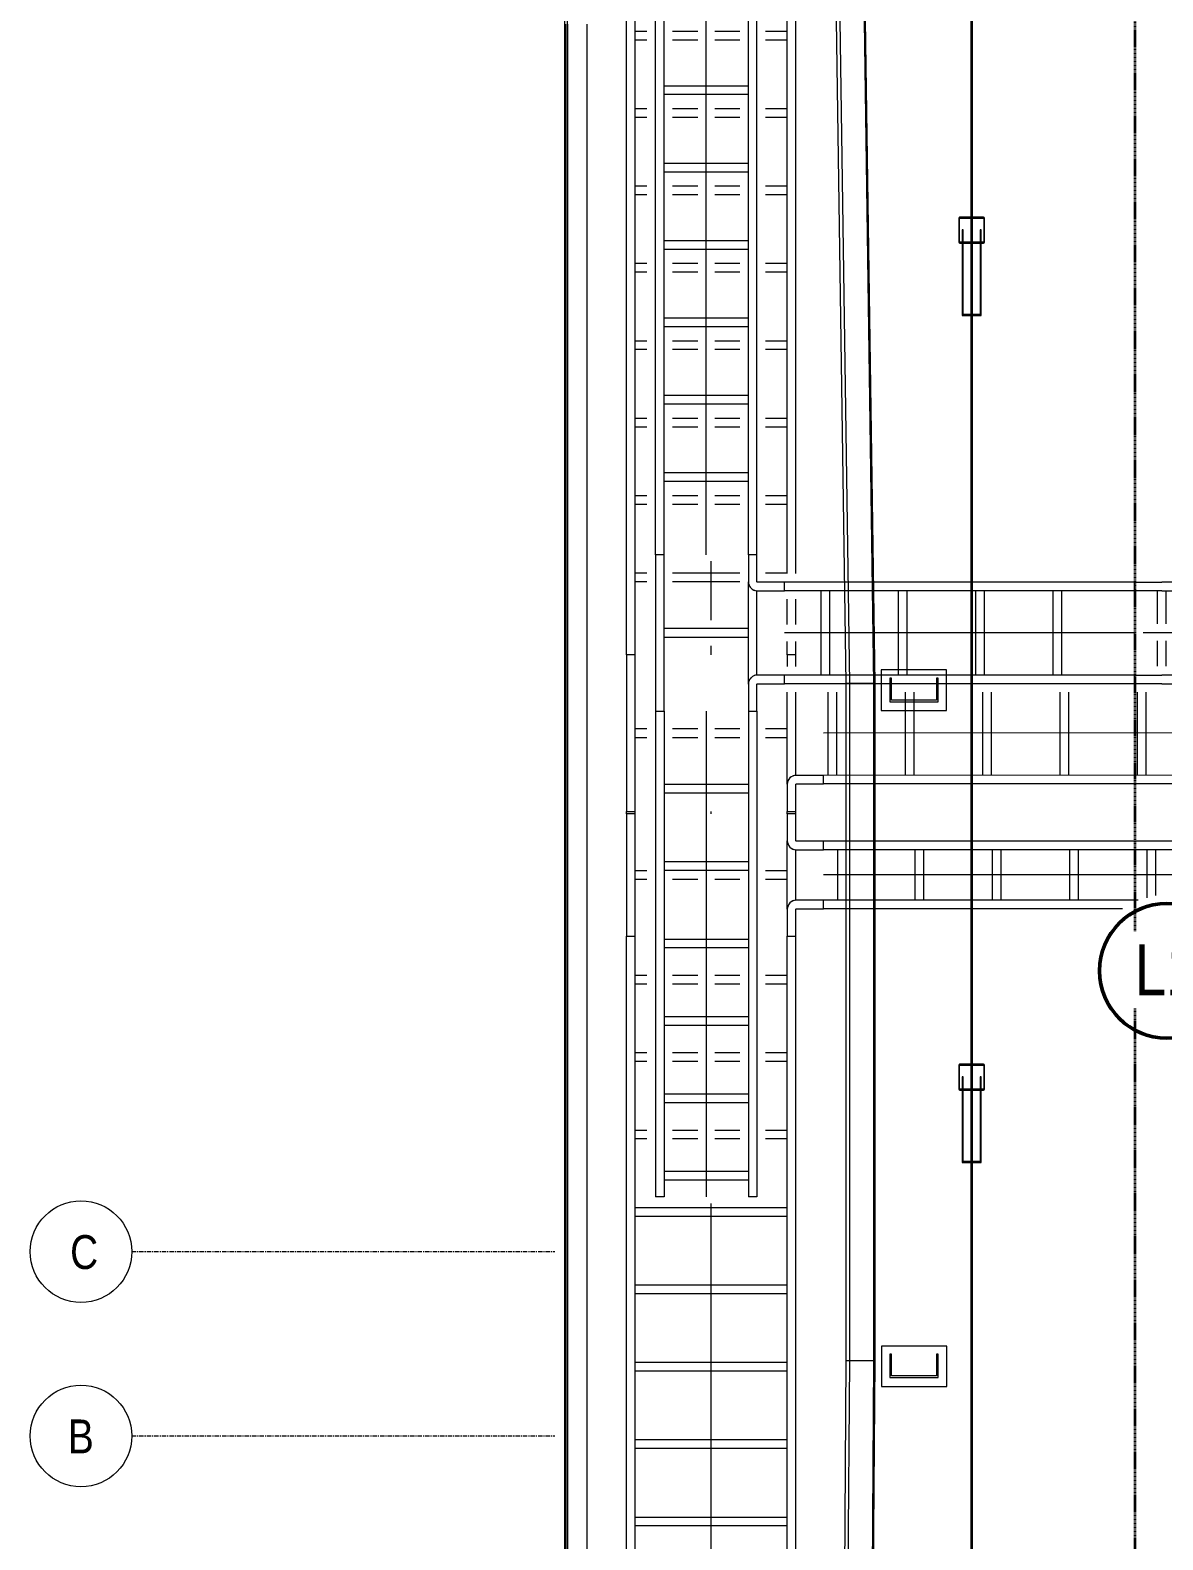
# Model space of a CAD drawing. Header units: centimetres. Extents: x -1906 to 5208, y -261 to 2955.
# Drawn here: x -1905.5 to -1570.9, y 1245.7 to 1691.5 of the extents above; entities that cross this region are included whole.
import ezdxf

# ---------------------------------------------------------------- set-up
doc = ezdxf.new("R2010")
doc.units = ezdxf.units.CM
for name, pattern in [('Basculante', [0.396875, 0.238125, -0.15875]), ('Grid Line', [2.2225, 1.27, -0.3175, 0.3175, -0.3175]), ('Hidden', [0.714375, 0.47625, -0.238125])]:
    doc.linetypes.add(name, pattern=pattern)
doc.layers.add('A-DETL', color=7, linetype='Continuous', lineweight=18, true_color=0x00a600)
for name, color, linetype, lineweight in [('A-DETL-HDLN', 7, 'Hidden', 18), ('A-GENM', 7, 'Continuous', 18), ('E-CABL-TRAY', 7, 'Continuous', 18), ('E-CABL-TRAY-CNTR', 7, 'Continuous', 18), ('E-LITE-EQPM', 7, 'Continuous', 18), ('E-LITE-EQPM-IDEN', 7, 'Continuous', 18), ('S-BEAM', 7, 'Continuous', 18), ('S-GRID', 7, 'Continuous', 9), ('S-GRID-IDEN', 7, 'Continuous', 9)]:
    doc.layers.add(name, color=color, linetype=linetype, lineweight=lineweight)
doc.styles.add('Arial', font='arial.ttf', dxfattribs={"width": 0.8, "height": 15})
doc.styles.add('Saira Condensed', font='SairaCondensed-Regular.ttf', dxfattribs={"height": 10})

# ---------------------------------------------------------------- blocks, each defined once
blk = doc.blocks.new('PQ_RVR_EST-01_ZZ_ZZ_MO_T_A_rvt-1-N01 - Planta trazado tuberias refrig exist_ - detalle 1')
at = {"layer": 'S-BEAM', "color": 254, "true_color": 0xcccccc}
for p, q in [((-1747.55, 1217.71), (-1747.55, 1719.32)), ((-1746.84, 1217.71), (-1746.84, 1719.32)), ((-1740.95, 1217.71), (-1740.95, 1693.27)), ((-1740.95, 1217.71), (-1740.95, 1693.27))]:
    blk.add_line(p, q, dxfattribs=at)
at = {"layer": 'S-BEAM', "color": 254, "lineweight": 25, "true_color": 0xcccccc}
for p, q in [((-1747.55, 1693.27), (-1747.55, 1217.71)), ((-1746.84, 1217.71), (-1746.84, 1693.27))]:
    blk.add_line(p, q, dxfattribs=at)
blk = doc.blocks.new('Cerca Interior - Cerca Interior-V17-N01 - Planta trazado tuberias refrig exist_ - detalle 1')
at = {"layer": 'A-GENM', "color": 254, "true_color": 0xd4d4d4}
for p, q in [((0, 2.8), (-25.3, 2.8)), ((-25.3, 2.8), (-25.3, -2.8)), ((-25, 2.5), (0, 2.5)), ((-25, -2.5), (-25, 2.5)), ((-3.75, 3.45), (-3.75, -3.45)), ((-3.6, -3.45), (-3.6, 3.45)), ((3.45, 3.75), (-3.45, 3.75)), ((-3.45, 3.6), (3.45, 3.6)), ((0, 2.5), (0, 2.8)), ((3.45, 0.25), (0, 0.25)), ((3.6, 3.45), (3.6, -3.45)), ((3.75, -3.45), (3.75, 3.45)), ((224.85, 0.25), (3.75, 0.25)), ((246.25, 0.25), (225.15, 0.25)), ((246.25, 3.45), (246.25, -3.45)), ((246.4, -3.45), (246.4, 3.45)), ((253.45, 3.75), (246.55, 3.75)), ((246.55, 3.6), (253.45, 3.6)), ((250, 0.25), (246.55, 0.25)), ((250, 0.22), (250, 0.25)), ((253.6, 3.45), (253.6, -3.45)), ((253.75, -3.45), (253.75, 3.45)), ((-25.3, -2.8), (0, -2.8)), ((0, -2.5), (-25, -2.5)), ((3.45, -3.6), (-3.45, -3.6)), ((-3.45, -3.75), (3.45, -3.75)), ((0, -0.25), (3.45, -0.25)), ((0, -2.8), (0, -2.5)), ((3.75, -0.25), (224.85, -0.25)), ((225.15, -0.25), (246.25, -0.25)), ((246.55, -0.25), (250, -0.25)), ((253.45, -3.6), (246.55, -3.6)), ((246.55, -3.75), (253.45, -3.75)), ((250, -0.25), (250, -0.17))]:
    blk.add_line(p, q, dxfattribs=at)
for centre, radius, start, end in [((-3.45, 3.45), 0.3, 90, 180), ((-3.45, 3.45), 0.3, 120, 180), ((-3.45, 3.45), 0.15, 90, 180), ((-3.45, 3.45), 0.15, 90, 180), ((0, 0), 0.25, 360, 180), ((0, 0), 0.25, 180, 360), ((0, 0), 0.25, 105, 120), ((3.45, 3.45), 0.3, 0, 90), ((3.45, 3.45), 0.3, 360, 90), ((3.45, 3.45), 0.15, 360, 90), ((3.45, 3.45), 0.15, 0, 90), ((10, 0), 0.25, 0, 180), ((10, 0), 0.25, 180, 360), ((20, 0), 0.25, 0, 180), ((20, 0), 0.25, 180, 360), ((30, 0), 0.25, 0, 180), ((30, 0), 0.25, 180, 360), ((40, 0), 0.25, 0, 180), ((40, 0), 0.25, 180, 360), ((50, 0), 0.25, 0, 180), ((50, 0), 0.25, 180, 360), ((60, 0), 0.25, 0, 180), ((60, 0), 0.25, 180, 360), ((70, 0), 0.25, 0, 180), ((70, 0), 0.25, 180, 360), ((80, 0), 0.25, 0, 180), ((80, 0), 0.25, 180, 360), ((90, 0), 0.25, 0, 180), ((90, 0), 0.25, 180, 360), ((100, 0), 0.25, 0, 180), ((100, 0), 0.25, 180, 360), ((110, 0), 0.25, 0, 180), ((110, 0), 0.25, 180, 360), ((120, 0), 0.25, 0, 180), ((120, 0), 0.25, 180, 360), ((130, 0), 0.25, 0, 180), ((130, 0), 0.25, 180, 360), ((140, 0), 0.25, 0, 180), ((140, 0), 0.25, 180, 360), ((150, 0), 0.25, 0, 180), ((150, 0), 0.25, 180, 360), ((160, 0), 0.25, 0, 180), ((160, 0), 0.25, 180, 360), ((170, 0), 0.25, 0, 180), ((170, 0), 0.25, 180, 360), ((180, 0), 0.25, 0, 180), ((180, 0), 0.25, 180, 360), ((190, 0), 0.25, 0, 180), ((190, 0), 0.25, 180, 360), ((200, 0), 0.25, 0, 180), ((200, 0), 0.25, 180, 360), ((210, 0), 0.25, 0, 180), ((210, 0), 0.25, 180, 360), ((220, 0), 0.25, 0, 180), ((220, 0), 0.25, 180, 360), ((230, 0), 0.25, 0, 180), ((230, 0), 0.25, 180, 360), ((240, 0), 0.25, 0, 180), ((240, 0), 0.25, 180, 360), ((246.55, 3.45), 0.3, 90, 180), ((246.55, 3.45), 0.3, 90, 180), ((246.55, 3.45), 0.15, 90, 180), ((246.55, 3.45), 0.15, 90, 180), ((253.45, 3.45), 0.3, 360, 90), ((253.45, 3.45), 0.15, 0, 90), ((253.45, 3.45), 0.15, 0, 90), ((253.45, 3.45), 0.3, 0, 60), ((-3.45, -3.45), 0.3, 180, 240), ((-3.45, -3.45), 0.3, 180, 270), ((-3.45, -3.45), 0.15, 180, 270), ((-3.45, -3.45), 0.15, 180, 270), ((0, 0), 0.25, 240, 255), ((0, 0), 0.25, 260.5246, 270), ((3.45, -3.45), 0.3, 270, 0), ((3.45, -3.45), 0.15, 270, 360), ((3.45, -3.45), 0.3, 270, 360), ((3.45, -3.45), 0.15, 270, 0), ((246.55, -3.45), 0.3, 180, 270), ((246.55, -3.45), 0.3, 180, 270), ((246.55, -3.45), 0.15, 180, 270), ((246.55, -3.45), 0.15, 180, 270), ((253.45, -3.45), 0.15, 270, 360), ((253.45, -3.45), 0.3, 270, 360), ((253.45, -3.45), 0.15, 270, 0), ((253.45, -3.45), 0.3, 300, 0)]:
    blk.add_arc(centre, radius, start, end, dxfattribs=at)
blk = doc.blocks.new('Cerca Interior - Cerca Interior-V18-N01 - Planta trazado tuberias refrig exist_ - detalle 1')
at = {"layer": 'A-GENM', "color": 254, "true_color": 0xd4d4d4}
for p, q in [((0, 2.8), (-25.3, 2.8)), ((-25.3, 2.8), (-25.3, -2.8)), ((-25, 2.5), (0, 2.5)), ((-25, -2.5), (-25, 2.5)), ((-3.75, 3.45), (-3.75, -3.45)), ((-3.6, -3.45), (-3.6, 3.45)), ((3.45, 3.75), (-3.45, 3.75)), ((-3.45, 3.6), (3.45, 3.6)), ((0, 2.5), (0, 2.8)), ((3.45, 0.25), (0, 0.25)), ((3.6, 3.45), (3.6, -3.45)), ((3.75, -3.45), (3.75, 3.45)), ((224.85, 0.25), (3.75, 0.25)), ((246.25, 0.25), (225.15, 0.25)), ((246.25, 3.45), (246.25, -3.45)), ((246.4, -3.45), (246.4, 3.45)), ((253.45, 3.75), (246.55, 3.75)), ((246.55, 3.6), (253.45, 3.6)), ((250, 0.25), (246.55, 0.25)), ((250, 0.22), (250, 0.25)), ((253.6, 3.45), (253.6, -3.45)), ((253.75, -3.45), (253.75, 3.45)), ((-25.3, -2.8), (0, -2.8)), ((0, -2.5), (-25, -2.5)), ((3.45, -3.6), (-3.45, -3.6)), ((-3.45, -3.75), (3.45, -3.75)), ((0, -0.25), (3.45, -0.25)), ((0, -2.8), (0, -2.5)), ((3.75, -0.25), (224.85, -0.25)), ((225.15, -0.25), (246.25, -0.25)), ((246.55, -0.25), (250, -0.25)), ((253.45, -3.6), (246.55, -3.6)), ((246.55, -3.75), (253.45, -3.75)), ((250, -0.25), (250, -0.17))]:
    blk.add_line(p, q, dxfattribs=at)
for centre, radius, start, end in [((-3.45, 3.45), 0.3, 90, 180), ((-3.45, 3.45), 0.3, 120, 180), ((-3.45, 3.45), 0.15, 90, 180), ((-3.45, 3.45), 0.15, 90, 180), ((0, 0), 0.25, 360, 180), ((0, 0), 0.25, 180, 360), ((0, 0), 0.25, 105, 120), ((3.45, 3.45), 0.3, 0, 90), ((3.45, 3.45), 0.3, 360, 90), ((3.45, 3.45), 0.15, 360, 90), ((3.45, 3.45), 0.15, 0, 90), ((10, 0), 0.25, 0, 180), ((10, 0), 0.25, 180, 360), ((20, 0), 0.25, 0, 180), ((20, 0), 0.25, 180, 360), ((30, 0), 0.25, 0, 180), ((30, 0), 0.25, 180, 360), ((40, 0), 0.25, 0, 180), ((40, 0), 0.25, 180, 360), ((50, 0), 0.25, 0, 180), ((50, 0), 0.25, 180, 360), ((60, 0), 0.25, 0, 180), ((60, 0), 0.25, 180, 360), ((70, 0), 0.25, 0, 180), ((70, 0), 0.25, 180, 360), ((80, 0), 0.25, 0, 180), ((80, 0), 0.25, 180, 360), ((90, 0), 0.25, 0, 180), ((90, 0), 0.25, 180, 360), ((100, 0), 0.25, 0, 180), ((100, 0), 0.25, 180, 360), ((110, 0), 0.25, 0, 180), ((110, 0), 0.25, 180, 360), ((120, 0), 0.25, 0, 180), ((120, 0), 0.25, 180, 360), ((130, 0), 0.25, 0, 180), ((130, 0), 0.25, 180, 360), ((140, 0), 0.25, 0, 180), ((140, 0), 0.25, 180, 360), ((150, 0), 0.25, 0, 180), ((150, 0), 0.25, 180, 360), ((160, 0), 0.25, 0, 180), ((160, 0), 0.25, 180, 360), ((170, 0), 0.25, 0, 180), ((170, 0), 0.25, 180, 360), ((180, 0), 0.25, 0, 180), ((180, 0), 0.25, 180, 360), ((190, 0), 0.25, 0, 180), ((190, 0), 0.25, 180, 360), ((200, 0), 0.25, 0, 180), ((200, 0), 0.25, 180, 360), ((210, 0), 0.25, 0, 180), ((210, 0), 0.25, 180, 360), ((220, 0), 0.25, 0, 180), ((220, 0), 0.25, 180, 360), ((230, 0), 0.25, 0, 180), ((230, 0), 0.25, 180, 360), ((240, 0), 0.25, 0, 180), ((240, 0), 0.25, 180, 360), ((246.55, 3.45), 0.3, 90, 180), ((246.55, 3.45), 0.3, 90, 180), ((246.55, 3.45), 0.15, 90, 180), ((246.55, 3.45), 0.15, 90, 180), ((253.45, 3.45), 0.3, 360, 90), ((253.45, 3.45), 0.15, 0, 90), ((253.45, 3.45), 0.15, 0, 90), ((253.45, 3.45), 0.3, 0, 60), ((-3.45, -3.45), 0.3, 180, 240), ((-3.45, -3.45), 0.3, 180, 270), ((-3.45, -3.45), 0.15, 180, 270), ((-3.45, -3.45), 0.15, 180, 270), ((0, 0), 0.25, 240, 255), ((0, 0), 0.25, 256.4139, 270), ((3.45, -3.45), 0.3, 270, 0), ((3.45, -3.45), 0.15, 270, 360), ((3.45, -3.45), 0.3, 270, 360), ((3.45, -3.45), 0.15, 270, 0), ((246.55, -3.45), 0.3, 180, 270), ((246.55, -3.45), 0.3, 180, 270), ((246.55, -3.45), 0.15, 180, 270), ((246.55, -3.45), 0.15, 180, 270), ((253.45, -3.45), 0.15, 270, 360), ((253.45, -3.45), 0.3, 270, 360), ((253.45, -3.45), 0.15, 270, 0), ((253.45, -3.45), 0.3, 300, 0)]:
    blk.add_arc(centre, radius, start, end, dxfattribs=at)
blk = doc.blocks.new('Cerca Interior - Cerca Interior-V19-N01 - Planta trazado tuberias refrig exist_ - detalle 1')
at = {"layer": 'A-GENM', "color": 254, "true_color": 0xd4d4d4}
for p, q in [((0, 2.8), (-25.3, 2.8)), ((-25.3, 2.8), (-25.3, -2.8)), ((-25, 2.5), (0, 2.5)), ((-25, -2.5), (-25, 2.5)), ((-3.75, 3.45), (-3.75, -3.45)), ((-3.6, -3.45), (-3.6, 3.45)), ((3.45, 3.75), (-3.45, 3.75)), ((-3.45, 3.6), (3.45, 3.6)), ((0, 2.5), (0, 2.8)), ((3.45, 0.25), (0, 0.25)), ((3.6, 3.45), (3.6, -3.45)), ((3.75, -3.45), (3.75, 3.45)), ((86.79, 0.25), (3.75, 0.25)), ((90.61, 0.25), (86.79, 0.25)), ((90.96, 0.25), (90.61, 0.25)), ((94.29, 0.25), (90.96, 0.25)), ((94.64, 0.25), (94.29, 0.25)), ((98.47, 0.25), (94.64, 0.25)), ((224.7, 0.25), (98.47, 0.25)), ((236.7, 0.25), (225, 0.25)), ((240.53, 0.25), (236.7, 0.25)), ((240.88, 0.25), (240.53, 0.25)), ((244.21, 0.25), (240.88, 0.25)), ((244.56, 0.25), (244.21, 0.25)), ((246.25, 0.25), (244.56, 0.25)), ((246.25, 3.45), (246.25, -3.45)), ((246.4, -3.45), (246.4, 3.45)), ((248.38, 0.25), (246.4, 0.25)), ((248.38, 3.75), (246.55, 3.75)), ((246.55, 3.6), (248.38, 3.6)), ((253.45, 3.75), (248.38, 3.75)), ((248.38, 3.6), (253.45, 3.6)), ((250, 0.25), (248.38, 0.25)), ((253.6, 3.45), (253.6, -3.45)), ((253.75, -3.45), (253.75, 3.45)), ((-25.3, -2.8), (0, -2.8)), ((0, -2.5), (-25, -2.5)), ((3.45, -3.6), (-3.45, -3.6)), ((-3.45, -3.75), (3.45, -3.75)), ((0, -0.25), (3.45, -0.25)), ((0, -2.8), (0, -2.5)), ((3.75, -0.25), (86.79, -0.25)), ((86.79, -0.25), (90.61, -0.25)), ((90.61, -0.25), (90.96, -0.25)), ((90.96, -0.25), (94.29, -0.25)), ((94.29, -0.25), (94.64, -0.25)), ((94.64, -0.25), (98.47, -0.25)), ((98.47, -0.25), (224.7, -0.25)), ((225, -0.25), (236.7, -0.25)), ((236.7, -0.25), (240.53, -0.25)), ((240.53, -0.25), (240.88, -0.25)), ((240.88, -0.25), (244.21, -0.25)), ((244.21, -0.25), (244.56, -0.25)), ((244.56, -0.25), (246.25, -0.25)), ((246.4, -0.25), (248.38, -0.25)), ((248.38, -3.6), (246.55, -3.6)), ((246.55, -3.75), (248.38, -3.75)), ((248.38, -0.25), (250, -0.25)), ((253.45, -3.6), (248.38, -3.6)), ((248.38, -3.75), (253.45, -3.75))]:
    blk.add_line(p, q, dxfattribs=at)
for centre, radius, start, end in [((-3.45, 3.45), 0.3, 90, 180), ((-3.45, 3.45), 0.3, 120, 180), ((-3.45, 3.45), 0.15, 90, 180), ((-3.45, 3.45), 0.15, 90, 180), ((0, 0), 0.25, 360, 180), ((0, 0), 0.25, 180, 360), ((3.45, 3.45), 0.3, 0, 90), ((3.45, 3.45), 0.3, 360, 90), ((3.45, 3.45), 0.15, 360, 90), ((3.45, 3.45), 0.15, 0, 90), ((10, 0), 0.25, 0, 180), ((10, 0), 0.25, 180, 360), ((20, 0), 0.25, 0, 180), ((20, 0), 0.25, 180, 360), ((30, 0), 0.25, 0, 180), ((30, 0), 0.25, 180, 360), ((40, 0), 0.25, 0, 180), ((40, 0), 0.25, 180, 360), ((50, 0), 0.25, 0, 180), ((50, 0), 0.25, 180, 360), ((60, 0), 0.25, 0, 180), ((60, 0), 0.25, 180, 360), ((70, 0), 0.25, 0, 180), ((70, 0), 0.25, 180, 360), ((80, 0), 0.25, 0, 180), ((80, 0), 0.25, 180, 360), ((90, 0), 0.25, 0, 180), ((90, 0), 0.25, 180, 360), ((100, 0), 0.25, 0, 180), ((100, 0), 0.25, 180, 360), ((110, 0), 0.25, 0, 180), ((110, 0), 0.25, 180, 360), ((120, 0), 0.25, 0, 180), ((120, 0), 0.25, 180, 360), ((130, 0), 0.25, 0, 180), ((130, 0), 0.25, 180, 360), ((140, 0), 0.25, 0, 180), ((140, 0), 0.25, 180, 360), ((150, 0), 0.25, 0, 180), ((150, 0), 0.25, 180, 360), ((160, 0), 0.25, 0, 180), ((160, 0), 0.25, 180, 360), ((170, 0), 0.25, 0, 180), ((170, 0), 0.25, 180, 360), ((180, 0), 0.25, 0, 180), ((180, 0), 0.25, 180, 360), ((190, 0), 0.25, 0, 180), ((190, 0), 0.25, 180, 360), ((200, 0), 0.25, 0, 180), ((200, 0), 0.25, 180, 360), ((210, 0), 0.25, 0, 180), ((210, 0), 0.25, 180, 360), ((220, 0), 0.25, 0, 180), ((220, 0), 0.25, 180, 360), ((230, 0), 0.25, 0, 180), ((230, 0), 0.25, 180, 360), ((240, 0), 0.25, 0, 180), ((240, 0), 0.25, 180, 360), ((246.55, 3.45), 0.3, 90, 180), ((246.55, 3.45), 0.3, 90, 180), ((246.55, 3.45), 0.15, 90, 180), ((246.55, 3.45), 0.15, 90, 180), ((253.45, 3.45), 0.3, 0, 90), ((253.45, 3.45), 0.3, 360, 90), ((253.45, 3.45), 0.15, 0, 90), ((253.45, 3.45), 0.15, 0, 90), ((-3.45, -3.45), 0.3, 180, 240), ((-3.45, -3.45), 0.3, 180, 270), ((-3.45, -3.45), 0.15, 180, 270), ((-3.45, -3.45), 0.15, 180, 270), ((0, 0), 0.25, 240, 252.1626), ((0, 0), 0.25, 255, 270), ((3.45, -3.45), 0.3, 270, 0), ((3.45, -3.45), 0.15, 270, 360), ((3.45, -3.45), 0.3, 270, 360), ((3.45, -3.45), 0.15, 270, 0), ((246.55, -3.45), 0.3, 180, 270), ((246.55, -3.45), 0.3, 180, 270), ((246.55, -3.45), 0.15, 180, 270), ((246.55, -3.45), 0.15, 180, 270), ((253.45, -3.45), 0.3, 270, 0), ((253.45, -3.45), 0.15, 270, 360), ((253.45, -3.45), 0.3, 270, 360), ((253.45, -3.45), 0.15, 270, 0)]:
    blk.add_arc(centre, radius, start, end, dxfattribs=at)
blk = doc.blocks.new('M_RVR_Protección - General-1538415-N01 - Planta trazado tuberias refrig exist_ - detalle 1')
at = {"layer": 'A-GENM', "color": 254, "true_color": 0xd4d4d4}
for p, q in [((-23.32, 1027), (-20.14, 806.24)), ((-22.27, 1027), (-19.09, 806.25)), ((-15.1, 1027), (-11.92, 806.3)), ((-11.61, 806.3), (-14.79, 1027)), ((-11.49, 806.3), (-14.67, 1027)), ((9.65, 810.29), (-9.65, 810.29)), ((-9.65, 810.29), (-9.65, 798.33)), ((-6.65, 807.79), (-7.15, 807.79)), ((-7.15, 807.79), (-7.15, 800.83)), ((-6.65, 801.33), (-6.65, 807.79)), ((7.15, 807.79), (6.65, 807.79)), ((6.65, 807.79), (6.65, 801.33)), ((7.15, 800.83), (7.15, 807.79)), ((9.65, 798.33), (9.65, 810.29)), ((-20.14, 806.24), (-20.14, 606.19)), ((-19.09, 806.25), (-19.09, 606.18)), ((-11.61, 806.3), (-11.92, 806.3)), ((-11.92, 806.3), (-11.92, 606.16)), ((-11.61, 606.16), (-11.61, 806.3)), ((-11.49, 606.16), (-11.49, 806.3)), ((-9.65, 798.33), (9.65, 798.33)), ((-7.15, 800.83), (7.15, 800.83)), ((6.65, 801.33), (-6.65, 801.33)), ((9.67, 610.58), (-9.62, 610.58)), ((-9.62, 610.58), (-9.62, 598.62)), ((-6.65, 608.21), (-7.15, 608.21)), ((-7.15, 608.21), (-7.15, 601.25)), ((-6.65, 601.75), (-6.65, 608.21)), ((7.15, 608.21), (6.65, 608.21)), ((6.65, 608.21), (6.65, 601.75)), ((7.15, 601.25), (7.15, 608.21)), ((9.67, 598.62), (9.67, 610.58)), ((-20.14, 606.19), (-21.46, 405.49)), ((-19.09, 606.18), (-20.42, 405.5)), ((-11.92, 606.16), (-13.24, 405.53)), ((-12.93, 405.53), (-11.61, 606.16)), ((-12.82, 405.53), (-11.49, 606.16)), ((-11.61, 606.16), (-11.92, 606.16)), ((-9.62, 598.62), (9.67, 598.62)), ((-7.15, 601.25), (7.15, 601.25)), ((6.65, 601.75), (-6.65, 601.75))]:
    blk.add_line(p, q, dxfattribs=at)
for points, knots in [([(-19.12, 806.25), (-19.32, 806.25), (-19.67, 806.24), (-19.98, 806.24), (-20.11, 806.24), (-20.14, 806.24), (-20.14, 806.24)], [0.76595745, 0.76595745, 0.76595745, 0.76595745, 0.78723404, 0.80851064, 0.81914894, 0.82978723, 0.82978723, 0.82978723, 0.82978723]), ([(-11.49, 806.3), (-11.49, 806.3), (-11.5, 806.3), (-11.54, 806.3), (-11.58, 806.3), (-11.6, 806.3)], [0.5106383, 0.5106383, 0.5106383, 0.5106383, 0.5212766, 0.53191489, 0.54131774, 0.54131774, 0.54131774, 0.54131774]), ([(-19.12, 606.18), (-19.32, 606.19), (-19.67, 606.19), (-19.98, 606.19), (-20.11, 606.19), (-20.14, 606.19), (-20.14, 606.19)], [0.76595745, 0.76595745, 0.76595745, 0.76595745, 0.78723404, 0.80851064, 0.81914894, 0.82978723, 0.82978723, 0.82978723, 0.82978723]), ([(-11.49, 606.16), (-11.49, 606.16), (-11.5, 606.16), (-11.54, 606.16), (-11.58, 606.16), (-11.6, 606.16)], [0.5106383, 0.5106383, 0.5106383, 0.5106383, 0.5212766, 0.53191489, 0.54131774, 0.54131774, 0.54131774, 0.54131774])]:
    blk.add_open_spline(points, degree=3, knots=knots, dxfattribs=at)
for points in [[(-11.92, 806.3), (-13, 806.29), (-14.79, 806.28), (-16.57, 806.27), (-17.69, 806.26), (-18.37, 806.25), (-18.82, 806.25), (-19.08, 806.25), (-19.11, 806.25), (-19.09, 806.25)], [(-11.92, 606.16), (-13, 606.16), (-14.79, 606.17), (-16.57, 606.18), (-17.69, 606.18), (-18.37, 606.18), (-18.82, 606.18), (-19.08, 606.18), (-19.11, 606.18), (-19.09, 606.18)]]:
    blk.add_open_spline(points, degree=3, dxfattribs=at)
blk = doc.blocks.new('PQ_RVR_ARQ-01_ZZ_ZZ_MO_T_A_rvt-1-N01 - Planta trazado tuberias refrig exist_ - detalle 1')
at = {"layer": 'A-GENM', "color": 254, "lineweight": 18, "true_color": 0xd4d4d4}
blk.add_blockref('M_RVR_Protección - General-1538415-N01 - Planta trazado tuberias refrig exist_ - detalle 1', (-1644.45, 692.31), dxfattribs=at)
at = {"layer": 'A-GENM', "color": 254, "lineweight": 18, "true_color": 0xd4d4d4, "rotation": 89.9999999999999}
for name, p in [('Cerca Interior - Cerca Interior-V19-N01 - Planta trazado tuberias refrig exist_ - detalle 1', (-1627.4, 1632.53)), ('Cerca Interior - Cerca Interior-V18-N01 - Planta trazado tuberias refrig exist_ - detalle 1', (-1627.4, 1382.38)), ('Cerca Interior - Cerca Interior-V17-N01 - Planta trazado tuberias refrig exist_ - detalle 1', (-1627.4, 1132.23))]:
    blk.add_blockref(name, p, dxfattribs=at)
blk = doc.blocks.new('EPC_Derivación_T_ - Derivación_T_-1475677-N01 - Planta trazado tuberias refrig exist_ - detalle 1')
at = {"layer": 'E-CABL-TRAY'}
for p, q in [((-1729.32, 1460.11), (-1729.32, 1423.91)), ((-1726.78, 1460.11), (-1729.32, 1460.11)), ((-1726.78, 1423.91), (-1726.78, 1460.11)), ((-1679.32, 1460.11), (-1681.86, 1460.11)), ((-1681.86, 1460.11), (-1681.86, 1452.11)), ((-1679.32, 1452.11), (-1679.32, 1460.11)), ((-1681.86, 1431.91), (-1681.86, 1452.11)), ((-1679.32, 1434.55), (-1679.32, 1449.47)), ((-1671.22, 1452.01), (-1679.22, 1452.01)), ((-1679.22, 1449.47), (-1671.22, 1449.47)), ((-1671.22, 1449.47), (-1671.22, 1452.01)), ((-1723.32, 1443.28), (-1726.78, 1443.28)), ((-1726.78, 1440.74), (-1723.32, 1440.74)), ((-1715.78, 1440.74), (-1708.32, 1440.74)), ((-1703.32, 1440.74), (-1695.86, 1440.74)), ((-1681.86, 1443.28), (-1688.32, 1443.28)), ((-1688.32, 1440.74), (-1681.86, 1440.74)), ((-1681.86, 1440.74), (-1681.86, 1443.28)), ((-1681.86, 1431.91), (-1681.86, 1423.91)), ((-1679.32, 1423.91), (-1679.32, 1431.91)), ((-1671.22, 1434.55), (-1679.22, 1434.55)), ((-1679.22, 1432.01), (-1671.22, 1432.01)), ((-1671.22, 1432.01), (-1671.22, 1434.55)), ((-1729.32, 1423.91), (-1726.78, 1423.91)), ((-1681.86, 1423.91), (-1679.32, 1423.91))]:
    blk.add_line(p, q, dxfattribs=at)
for centre, radius, start, end in [((-1679.22, 1452.11), 2.64, 180, 270), ((-1679.22, 1452.11), 2.64, 209.2764, 223.9146), ((-1679.22, 1452.11), 2.64, 230.8487, 238.5528), ((-1679.22, 1452.11), 2.64, 245.8796, 253.191), ((-1679.22, 1452.11), 2.64, 260.832, 267.8292), ((-1679.22, 1452.11), 0.1, 180, 270), ((-1679.22, 1452.11), 2.64, 267.8292, 268.9146), ((-1679.22, 1431.91), 2.64, 90, 180), ((-1679.22, 1431.91), 2.64, 136.0854, 150.7236), ((-1679.22, 1431.91), 2.64, 121.4472, 129.1513), ((-1679.22, 1431.91), 2.64, 106.809, 114.1204), ((-1679.22, 1431.91), 2.64, 92.1708, 99.168), ((-1679.22, 1431.91), 2.64, 91.0854, 92.1708), ((-1679.22, 1431.91), 0.1, 90, 180)]:
    blk.add_arc(centre, radius, start, end, dxfattribs=at)
blk = doc.blocks.new('EPC_Derivación_T_ - Derivación_T_-1464053-N01 - Planta trazado tuberias refrig exist_ - detalle 1')
at = {"layer": 'E-CABL-TRAY'}
for p, q in [((23.1, 15), (-23.1, 15)), ((-23.1, 15), (-23.1, 12.46)), ((23.1, 12.46), (23.1, 15)), ((-23.1, 12.46), (23.1, 12.46)), ((-1.27, 12.46), (-1.27, -12.46)), ((1.27, -12.46), (1.27, 12.46)), ((-15.1, -12.46), (-23.1, -12.46)), ((-23.1, -12.46), (-23.1, -15)), ((-15.1, -12.46), (15.1, -12.46)), ((-1.27, -12.46), (1.27, -12.46)), ((23.1, -12.46), (15.1, -12.46)), ((23.1, -15), (23.1, -12.46)), ((-23.1, -15), (-15.1, -15)), ((-15, -15.1), (-15, -23.1)), ((-12.46, -15), (12.46, -15)), ((-12.46, -23.1), (-12.46, -15.1)), ((12.46, -15.1), (12.46, -23.1)), ((15, -23.1), (15, -15.1)), ((15.1, -15), (23.1, -15)), ((-15, -23.1), (-12.46, -23.1)), ((12.46, -23.1), (15, -23.1))]:
    blk.add_line(p, q, dxfattribs=at)
for centre, radius, start, end in [((-15.1, -15.1), 2.64, 360, 90), ((-15.1, -15.1), 2.64, 46.0854, 60.7236), ((15.1, -15.1), 2.64, 90, 180), ((15.1, -15.1), 2.64, 119.2764, 133.9146), ((-15.1, -15.1), 0.1, 0, 90), ((-15.1, -15.1), 2.64, 31.4472, 39.1951), ((-15.1, -15.1), 2.64, 16.809, 24.1418), ((-15.1, -15.1), 2.64, 2.1708, 9.174), ((-15.1, -15.1), 2.64, 1.0854, 2.1708), ((15.1, -15.1), 2.64, 170.826, 177.8292), ((15.1, -15.1), 2.64, 177.8292, 178.9146), ((15.1, -15.1), 2.64, 155.8582, 163.191), ((15.1, -15.1), 2.64, 140.8049, 148.5528), ((15.1, -15.1), 0.1, 90, 180)]:
    blk.add_arc(centre, radius, start, end, dxfattribs=at)
blk = doc.blocks.new('EPC_Derivación_T_ - Derivación_T_-1477391-N01 - Planta trazado tuberias refrig exist_ - detalle 1')
at = {"layer": 'E-CABL-TRAY'}
for p, q in [((23.1, 25), (-23.1, 25)), ((-23.1, 25), (-23.1, 22.46)), ((-23.1, 22.46), (23.1, 22.46)), ((-1.27, 22.46), (-1.27, 19)), ((1.27, 19), (1.27, 22.46)), ((23.1, 22.46), (23.1, 25)), ((-1.27, 11.46), (-1.27, 4)), ((1.27, 4), (1.27, 11.46)), ((-1.27, -1), (-1.27, -8.46)), ((1.27, -8.46), (1.27, -1)), ((-1.27, -16), (-1.27, -22.46)), ((1.27, -22.46), (1.27, -16)), ((-15.1, -22.46), (-23.1, -22.46)), ((-23.1, -22.46), (-23.1, -25)), ((-23.1, -25), (-15.1, -25)), ((-15.1, -22.46), (12.12, -22.46)), ((-15, -25.1), (-15, -33.1)), ((-12.46, -25), (12.12, -25)), ((-12.46, -33.1), (-12.46, -25.1)), ((-1.27, -22.46), (1.27, -22.46)), ((23.1, -22.46), (19.66, -22.46)), ((19.66, -25), (23.1, -25)), ((23.1, -25), (23.1, -22.46)), ((-15, -33.1), (-12.46, -33.1))]:
    blk.add_line(p, q, dxfattribs=at)
for radius, start, end in [(2.64, 360, 90), (0.1, 0, 90), (2.64, 46.0854, 60.7236), (2.64, 31.4472, 39.1951), (2.64, 16.809, 24.1418), (2.64, 2.1708, 9.174), (2.64, 1.0854, 2.1708)]:
    blk.add_arc((-15.1, -25.1), radius, start, end, dxfattribs=at)
blk = doc.blocks.new('Lighting-Pendant-Vibia-NOTRH-5662 - Standard-V60-N01 - Planta trazado tuberias refrig exist_ - detalle 1')
at = {"layer": 'E-LITE-EQPM', "color": 30, "lineweight": 35, "true_color": 0xff8000}
for radius, start, end in [(20, 0, 180), (19.7, 0, 180), (7.28, 0, 180), (4.5, 0, 180), (4.5, 0, 180), (20, 180, 0), (19.7, 180, 0), (7.28, 180, 0), (4.5, 180, 0), (4.5, 180, 0)]:
    blk.add_arc((0, 0), radius, start, end, dxfattribs=at)
blk = doc.blocks.new('EPC_Curva 90_ Exterior - Curva 90_ Exterior-V54-N01 - Planta trazado tuberias refrig exist_ - detalle 1')
at = {"layer": 'A-DETL-HDLN'}
for p, q in [((-1531.6, 1528.51), (-1564.81, 1528.51)), ((-1541.2, 1525.97), (-1533.72, 1525.97)), ((-1538.72, 1501.05), (-1538.72, 1525.97)), ((-1541.26, 1523.61), (-1541.26, 1516.15)), ((-1541.26, 1511.15), (-1541.26, 1503.69)), ((-1533.72, 1501.05), (-1564.81, 1501.05)), ((-1541.2, 1498.51), (-1533.72, 1498.51))]:
    blk.add_line(p, q, dxfattribs=at)
at = {"layer": 'E-CABL-TRAY'}
for p, q in [((-1579.26, 1525.97), (-1579.26, 1528.51)), ((-1579.26, 1528.51), (-1571.26, 1528.51)), ((-1571.26, 1525.97), (-1579.26, 1525.97)), ((-1572.53, 1516.15), (-1572.53, 1525.97)), ((-1564.81, 1528.51), (-1571.26, 1528.51)), ((-1571.26, 1525.97), (-1541.21, 1525.97)), ((-1569.99, 1516.15), (-1569.99, 1525.97)), ((-1550.94, 1523.61), (-1550.94, 1516.15)), ((-1549.15, 1516.15), (-1549.15, 1523.61)), ((-1547.35, 1516.15), (-1547.35, 1523.61)), ((-1572.53, 1503.69), (-1572.53, 1511.15)), ((-1569.99, 1503.69), (-1569.99, 1511.15)), ((-1550.94, 1511.15), (-1550.94, 1503.69)), ((-1549.15, 1503.69), (-1549.15, 1511.15)), ((-1547.35, 1503.69), (-1547.35, 1511.15)), ((-1579.26, 1498.51), (-1579.26, 1501.05)), ((-1579.26, 1501.05), (-1571.26, 1501.05)), ((-1571.26, 1498.51), (-1579.26, 1498.51)), ((-1564.81, 1501.05), (-1571.26, 1501.05)), ((-1571.26, 1498.51), (-1541.21, 1498.51))]:
    blk.add_line(p, q, dxfattribs=at)
blk = doc.blocks.new('Grid - 3mm-1647199-N01 - Planta trazado tuberias refrig exist_ - detalle 1')
at = {"layer": 'S-GRID-IDEN', "color": 253, "true_color": 0xaaaaaa}
blk.add_circle((0, 0), 0.3, dxfattribs=at)

msp = doc.modelspace()

# ---------------------------------------------------------------- linework, layer by layer
at = {"layer": 'A-DETL', "color": 1, "linetype": 'Basculante', "lineweight": 35, "true_color": 0xff0000}
msp.add_line((-1579.13, 618.53), (-1579.13, 2254.82), dxfattribs=at)
at = {"layer": 'E-CABL-TRAY'}
for p, q in [((-1729.32, 1507), (-1729.32, 2340.5)), ((-1726.78, 1507), (-1726.78, 2340.5)), ((-1720.82, 1536.61), (-1720.82, 2338.11)), ((-1718.28, 1536.61), (-1718.28, 2338.11)), ((-1693.36, 1536.61), (-1693.36, 2338.11)), ((-1690.82, 1536.61), (-1690.82, 2338.11)), ((-1681.86, 1531.01), (-1681.86, 2340.5)), ((-1679.32, 1531.01), (-1679.32, 2340.5)), ((-1723.32, 1691.15), (-1726.78, 1691.15)), ((-1708.32, 1691.15), (-1715.78, 1691.15)), ((-1695.86, 1691.15), (-1703.32, 1691.15)), ((-1681.86, 1691.15), (-1688.32, 1691.15)), ((-1723.32, 1688.61), (-1726.78, 1688.61)), ((-1708.32, 1688.61), (-1715.78, 1688.61)), ((-1695.86, 1688.61), (-1703.32, 1688.61)), ((-1681.86, 1688.61), (-1688.32, 1688.61)), ((-1693.36, 1675.04), (-1718.28, 1675.04)), ((-1693.36, 1672.5), (-1718.28, 1672.5)), ((-1723.32, 1668.29), (-1726.78, 1668.29)), ((-1708.32, 1668.29), (-1715.78, 1668.29)), ((-1695.86, 1668.29), (-1703.32, 1668.29)), ((-1681.86, 1668.29), (-1688.32, 1668.29)), ((-1723.32, 1665.75), (-1726.78, 1665.75)), ((-1708.32, 1665.75), (-1715.78, 1665.75)), ((-1695.86, 1665.75), (-1703.32, 1665.75)), ((-1681.86, 1665.75), (-1688.32, 1665.75)), ((-1693.36, 1652.18), (-1718.28, 1652.18)), ((-1723.32, 1645.43), (-1726.78, 1645.43)), ((-1693.36, 1649.64), (-1718.28, 1649.64)), ((-1708.32, 1645.43), (-1715.78, 1645.43)), ((-1695.86, 1645.43), (-1703.32, 1645.43)), ((-1681.86, 1645.43), (-1688.32, 1645.43)), ((-1723.32, 1642.89), (-1726.78, 1642.89)), ((-1708.32, 1642.89), (-1715.78, 1642.89)), ((-1695.86, 1642.89), (-1703.32, 1642.89)), ((-1681.86, 1642.89), (-1688.32, 1642.89)), ((-1693.36, 1629.32), (-1718.28, 1629.32)), ((-1693.36, 1626.78), (-1718.28, 1626.78)), ((-1723.32, 1622.57), (-1726.78, 1622.57)), ((-1723.32, 1620.03), (-1726.78, 1620.03)), ((-1708.32, 1622.57), (-1715.78, 1622.57)), ((-1708.32, 1620.03), (-1715.78, 1620.03)), ((-1695.86, 1622.57), (-1703.32, 1622.57)), ((-1695.86, 1620.03), (-1703.32, 1620.03)), ((-1681.86, 1622.57), (-1688.32, 1622.57)), ((-1681.86, 1620.03), (-1688.32, 1620.03)), ((-1693.36, 1606.46), (-1718.28, 1606.46)), ((-1693.36, 1603.92), (-1718.28, 1603.92)), ((-1723.32, 1599.71), (-1726.78, 1599.71)), ((-1723.32, 1597.17), (-1726.78, 1597.17)), ((-1708.32, 1599.71), (-1715.78, 1599.71)), ((-1708.32, 1597.17), (-1715.78, 1597.17)), ((-1695.86, 1599.71), (-1703.32, 1599.71)), ((-1695.86, 1597.17), (-1703.32, 1597.17)), ((-1681.86, 1599.71), (-1688.32, 1599.71)), ((-1681.86, 1597.17), (-1688.32, 1597.17)), ((-1693.36, 1583.6), (-1718.28, 1583.6)), ((-1693.36, 1581.06), (-1718.28, 1581.06)), ((-1723.32, 1576.85), (-1726.78, 1576.85)), ((-1723.32, 1574.31), (-1726.78, 1574.31)), ((-1708.32, 1576.85), (-1715.78, 1576.85)), ((-1708.32, 1574.31), (-1715.78, 1574.31)), ((-1695.86, 1576.85), (-1703.32, 1576.85)), ((-1695.86, 1574.31), (-1703.32, 1574.31)), ((-1681.86, 1576.85), (-1688.32, 1576.85)), ((-1681.86, 1574.31), (-1688.32, 1574.31)), ((-1693.36, 1560.74), (-1718.28, 1560.74)), ((-1693.36, 1558.2), (-1718.28, 1558.2)), ((-1723.32, 1553.99), (-1726.78, 1553.99)), ((-1708.32, 1553.99), (-1715.78, 1553.99)), ((-1695.86, 1553.99), (-1703.32, 1553.99)), ((-1681.86, 1553.99), (-1688.32, 1553.99)), ((-1723.32, 1551.45), (-1726.78, 1551.45)), ((-1708.32, 1551.45), (-1715.78, 1551.45)), ((-1695.86, 1551.45), (-1703.32, 1551.45)), ((-1681.86, 1551.45), (-1688.32, 1551.45)), ((-1718.28, 1536.61), (-1720.82, 1536.61)), ((-1690.82, 1536.61), (-1693.36, 1536.61)), ((-1723.32, 1531.13), (-1726.78, 1531.13)), ((-1695.86, 1531.13), (-1715.78, 1531.13)), ((-1681.86, 1531.13), (-1688.32, 1531.13)), ((-1723.32, 1528.59), (-1726.78, 1528.59)), ((-1695.86, 1528.59), (-1715.78, 1528.59)), ((-1682.72, 1525.97), (-1682.72, 1528.51)), ((-1579.26, 1528.51), (-1682.72, 1528.51)), ((-1579.26, 1525.97), (-1682.72, 1525.97)), ((-1671.97, 1525.97), (-1671.97, 1501.05)), ((-1669.43, 1525.97), (-1669.43, 1501.05)), ((-1649.11, 1525.97), (-1649.11, 1501.05)), ((-1646.57, 1525.97), (-1646.57, 1501.05)), ((-1626.25, 1525.97), (-1626.25, 1501.05)), ((-1623.71, 1525.97), (-1623.71, 1501.05)), ((-1603.39, 1525.97), (-1603.39, 1501.05)), ((-1600.85, 1525.97), (-1600.85, 1501.05)), ((-1579.26, 1528.51), (-1579.26, 1525.97)), ((-1681.86, 1516.01), (-1681.86, 1523.47)), ((-1679.32, 1516.01), (-1679.32, 1523.47)), ((-1681.86, 1507), (-1681.86, 1511.01)), ((-1679.32, 1507), (-1679.32, 1511.01)), ((-1726.78, 1507), (-1729.32, 1507)), ((-1679.32, 1507), (-1681.86, 1507)), ((-1682.72, 1498.51), (-1682.72, 1501.05)), ((-1579.26, 1501.05), (-1682.72, 1501.05)), ((-1579.26, 1498.51), (-1682.72, 1498.51)), ((-1579.26, 1501.05), (-1579.26, 1498.51)), ((-1669.92, 1496.01), (-1669.91, 1471.44)), ((-1667.38, 1496.01), (-1667.37, 1471.44)), ((-1647.06, 1496.01), (-1647.05, 1471.45)), ((-1644.52, 1496.01), (-1644.51, 1471.45)), ((-1624.2, 1496.01), (-1624.19, 1471.47)), ((-1621.66, 1496.01), (-1621.65, 1471.47)), ((-1601.34, 1496.01), (-1601.33, 1471.48)), ((-1598.8, 1496.01), (-1598.79, 1471.49)), ((-1578.48, 1496.01), (-1578.47, 1471.5)), ((-1575.94, 1496.01), (-1575.93, 1471.5)), ((-1720.82, 1490.41), (-1718.28, 1490.41)), ((-1720.82, 1490.41), (-1720.82, 1346.91)), ((-1718.28, 1490.41), (-1718.28, 1346.91)), ((-1693.36, 1490.41), (-1690.82, 1490.41)), ((-1693.36, 1490.41), (-1693.36, 1346.91)), ((-1690.82, 1490.41), (-1690.82, 1346.91)), ((-1541.25, 1471.53), (-1671.21, 1471.44)), ((-1671.21, 1468.9), (-1671.21, 1471.44)), ((-1718.28, 1468.82), (-1693.36, 1468.82)), ((-1541.25, 1468.99), (-1671.21, 1468.9)), ((-1718.28, 1466.28), (-1693.36, 1466.28)), ((-1729.32, 1460.8), (-1726.78, 1460.8)), ((-1729.32, 1460.11), (-1729.32, 1460.8)), ((-1726.78, 1460.11), (-1729.32, 1460.11)), ((-1726.78, 1460.11), (-1726.78, 1460.8)), ((-1681.86, 1460.8), (-1679.32, 1460.8)), ((-1681.86, 1460.11), (-1681.86, 1460.8)), ((-1679.32, 1460.11), (-1681.86, 1460.11)), ((-1679.32, 1460.11), (-1679.32, 1460.8)), ((-1671.22, 1449.47), (-1671.22, 1452.01)), ((-1541.26, 1452.01), (-1671.22, 1452.01)), ((-1541.26, 1449.47), (-1671.22, 1449.47)), ((-1667.08, 1449.47), (-1667.08, 1434.55)), ((-1664.54, 1449.47), (-1664.54, 1434.55)), ((-1644.22, 1449.47), (-1644.22, 1434.55)), ((-1641.68, 1449.47), (-1641.68, 1434.55)), ((-1621.36, 1449.47), (-1621.36, 1434.55)), ((-1618.82, 1449.47), (-1618.82, 1434.55)), ((-1598.5, 1449.47), (-1598.5, 1434.55)), ((-1595.96, 1449.47), (-1595.96, 1434.55)), ((-1575.64, 1449.47), (-1575.64, 1435.3)), ((-1573.1, 1449.47), (-1573.1, 1435.92)), ((-1718.28, 1445.96), (-1693.36, 1445.96)), ((-1718.28, 1443.42), (-1693.36, 1443.42)), ((-1671.22, 1432.01), (-1671.22, 1434.55)), ((-1578.21, 1434.55), (-1671.22, 1434.55)), ((-1582.87, 1432.01), (-1671.22, 1432.01)), ((-1729.32, 1423.91), (-1726.78, 1423.91)), ((-1729.32, 473.78), (-1729.32, 1423.91)), ((-1726.78, 473.78), (-1726.78, 1423.91)), ((-1718.28, 1423.1), (-1693.36, 1423.1)), ((-1681.86, 1423.91), (-1679.32, 1423.91)), ((-1681.86, 473.78), (-1681.86, 1423.91)), ((-1679.32, 473.78), (-1679.32, 1423.91)), ((-1718.28, 1420.56), (-1693.36, 1420.56)), ((-1723.32, 1412.31), (-1726.78, 1412.31)), ((-1723.32, 1409.77), (-1726.78, 1409.77)), ((-1708.32, 1412.31), (-1715.78, 1412.31)), ((-1708.32, 1409.77), (-1715.78, 1409.77)), ((-1695.86, 1412.31), (-1703.32, 1412.31)), ((-1695.86, 1409.77), (-1703.32, 1409.77)), ((-1681.86, 1412.31), (-1688.32, 1412.31)), ((-1681.86, 1409.77), (-1688.32, 1409.77)), ((-1718.28, 1400.24), (-1693.36, 1400.24)), ((-1718.28, 1397.7), (-1693.36, 1397.7)), ((-1723.32, 1389.45), (-1726.78, 1389.45)), ((-1723.32, 1386.91), (-1726.78, 1386.91)), ((-1708.32, 1389.45), (-1715.78, 1389.45)), ((-1708.32, 1386.91), (-1715.78, 1386.91)), ((-1695.86, 1389.45), (-1703.32, 1389.45)), ((-1695.86, 1386.91), (-1703.32, 1386.91)), ((-1681.86, 1389.45), (-1688.32, 1389.45)), ((-1681.86, 1386.91), (-1688.32, 1386.91)), ((-1718.28, 1377.38), (-1693.36, 1377.38)), ((-1718.28, 1374.84), (-1693.36, 1374.84)), ((-1723.32, 1366.59), (-1726.78, 1366.59)), ((-1708.32, 1366.59), (-1715.78, 1366.59)), ((-1695.86, 1366.59), (-1703.32, 1366.59)), ((-1681.86, 1366.59), (-1688.32, 1366.59)), ((-1723.32, 1364.05), (-1726.78, 1364.05)), ((-1708.32, 1364.05), (-1715.78, 1364.05)), ((-1695.86, 1364.05), (-1703.32, 1364.05)), ((-1681.86, 1364.05), (-1688.32, 1364.05)), ((-1718.28, 1354.52), (-1693.36, 1354.52)), ((-1718.28, 1351.98), (-1693.36, 1351.98)), ((-1718.28, 1346.91), (-1720.82, 1346.91)), ((-1690.82, 1346.91), (-1693.36, 1346.91)), ((-1681.86, 1343.73), (-1726.78, 1343.73)), ((-1681.86, 1341.19), (-1726.78, 1341.19)), ((-1681.86, 1320.87), (-1726.78, 1320.87)), ((-1681.86, 1318.33), (-1726.78, 1318.33)), ((-1681.86, 1298.01), (-1726.78, 1298.01)), ((-1681.86, 1295.47), (-1726.78, 1295.47)), ((-1681.86, 1275.15), (-1726.78, 1275.15)), ((-1681.86, 1272.61), (-1726.78, 1272.61)), ((-1681.86, 1252.29), (-1726.78, 1252.29)), ((-1681.86, 1249.75), (-1726.78, 1249.75))]:
    msp.add_line(p, q, dxfattribs=at)
at = {"layer": 'E-CABL-TRAY-CNTR'}
for p, q in [((-1705.82, 1536.61), (-1705.82, 2338.11)), ((-1704.32, 1517.28), (-1704.32, 1534.67)), ((-1579.26, 1513.51), (-1682.72, 1513.51)), ((-1576.78, 1513.65), (-1541.26, 1513.65)), ((-1704.32, 1507), (-1704.32, 1509.74)), ((-1705.82, 1490.41), (-1705.82, 1346.91)), ((-1541.26, 1483.99), (-1671.22, 1483.9)), ((-1704.32, 1460.11), (-1704.32, 1460.8)), ((-1541.26, 1442.01), (-1671.22, 1442.01)), ((-1704.32, 473.78), (-1704.32, 1344.97))]:
    msp.add_line(p, q, dxfattribs=at)
at = {"layer": 'S-GRID', "color": 253, "linetype": 'Grid Line', "true_color": 0xaaaaaa}
for p, q in [((-1875.51, 1330.77), (-1750.51, 1330.77)), ((-1875.51, 1276.32), (-1750.51, 1276.32))]:
    msp.add_line(p, q, dxfattribs=at)

# ---------------------------------------------------------------- block references
at = {"lineweight": 5}
for name in ['PQ_RVR_ARQ-01_ZZ_ZZ_MO_T_A_rvt-1-N01 - Planta trazado tuberias refrig exist_ - detalle 1', 'PQ_RVR_EST-01_ZZ_ZZ_MO_T_A_rvt-1-N01 - Planta trazado tuberias refrig exist_ - detalle 1']:
    msp.add_blockref(name, (0, 0), dxfattribs=at)
at = {"layer": 'A-DETL-HDLN'}
msp.add_blockref('EPC_Curva 90_ Exterior - Curva 90_ Exterior-V54-N01 - Planta trazado tuberias refrig exist_ - detalle 1', (0, 0), dxfattribs=at)
at = {"layer": 'E-CABL-TRAY', "rotation": 90}
for name, p in [('EPC_Derivación_T_ - Derivación_T_-1464053-N01 - Planta trazado tuberias refrig exist_ - detalle 1', (-1705.82, 1513.51)), ('EPC_Derivación_T_ - Derivación_T_-1477391-N01 - Planta trazado tuberias refrig exist_ - detalle 1', (-1704.32, 1483.9))]:
    msp.add_blockref(name, p, dxfattribs=at)
at = {"layer": 'E-CABL-TRAY'}
msp.add_blockref('EPC_Derivación_T_ - Derivación_T_-1475677-N01 - Planta trazado tuberias refrig exist_ - detalle 1', (0, 0), dxfattribs=at)
at = {"layer": 'E-LITE-EQPM', "color": 30, "lineweight": 35, "true_color": 0xff8000}
msp.add_blockref('Lighting-Pendant-Vibia-NOTRH-5662 - Standard-V60-N01 - Planta trazado tuberias refrig exist_ - detalle 1', (-1569.81, 1413.71), dxfattribs=at)
at = {"layer": 'S-GRID-IDEN', "color": 253, "true_color": 0xaaaaaa, "xscale": 49.99999999999998, "yscale": 49.99999999999998, "zscale": 49.99999999999998, "rotation": 269.9999999999996}
for p in [(-1890.51, 1330.77), (-1890.51, 1276.32)]:
    msp.add_blockref('Grid - 3mm-1647199-N01 - Planta trazado tuberias refrig exist_ - detalle 1', p, dxfattribs=at)

# ---------------------------------------------------------------- texts
at = {"layer": 'S-GRID-IDEN', "color": 253, "true_color": 0xaaaaaa, "char_height": 10, "attachment_point": 1, "style": 'Saira Condensed'}
for s, insert, width in [('C', (-1893.71, 1335.64), 7.2152), ('B', (-1894.36, 1281.19), 8.8186)]:
    msp.add_mtext(s, dxfattribs=dict(at, insert=insert, width=width))

# ---------------------------------------------------------------- next in the draw order: texts
at = {"layer": 'E-LITE-EQPM-IDEN', "lineweight": 9, "insert": (-1579.28, 1421.51), "char_height": 15, "width": 23.0886, "attachment_point": 1, "style": 'Arial', "bg_fill": 3, "box_fill_scale": 1.25, "bg_fill_color": 256, "bg_fill_true_color": 13158600, "bg_fill_transparency": 0}
msp.add_mtext('L1', dxfattribs=at)

doc.saveas('drawing.dxf')
